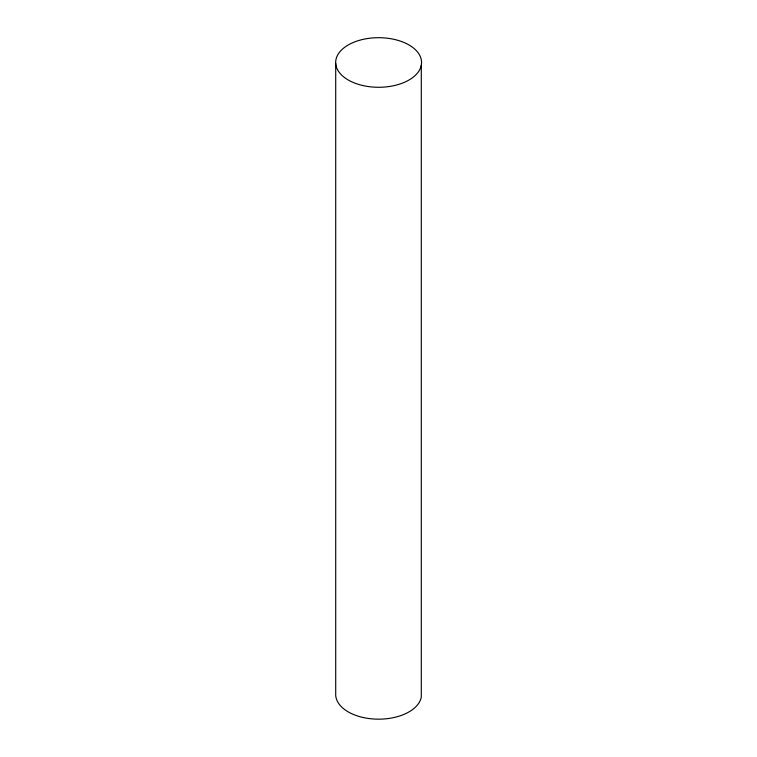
<?xml version="1.0" encoding="UTF-8"?>
<svg xmlns="http://www.w3.org/2000/svg" width="757" height="757" viewBox="0 0 757 757"><rect width="100%" height="100%" fill="white"/><g stroke="black" fill="none" stroke-linecap="round" stroke-linejoin="round"><path stroke-width="1.14" d="M421.289 65.263A42.941 24.792 0 0 1 353.122 82.437A42.941 24.792 0 0 1 361.449 39.761A42.941 24.792 0 0 1 421.289 65.263L421.289 697.15A42.941 24.792 0 0 1 377.014 719.15A42.941 24.792 0 0 1 335.711 695.304L335.711 63.418"/></g></svg>
